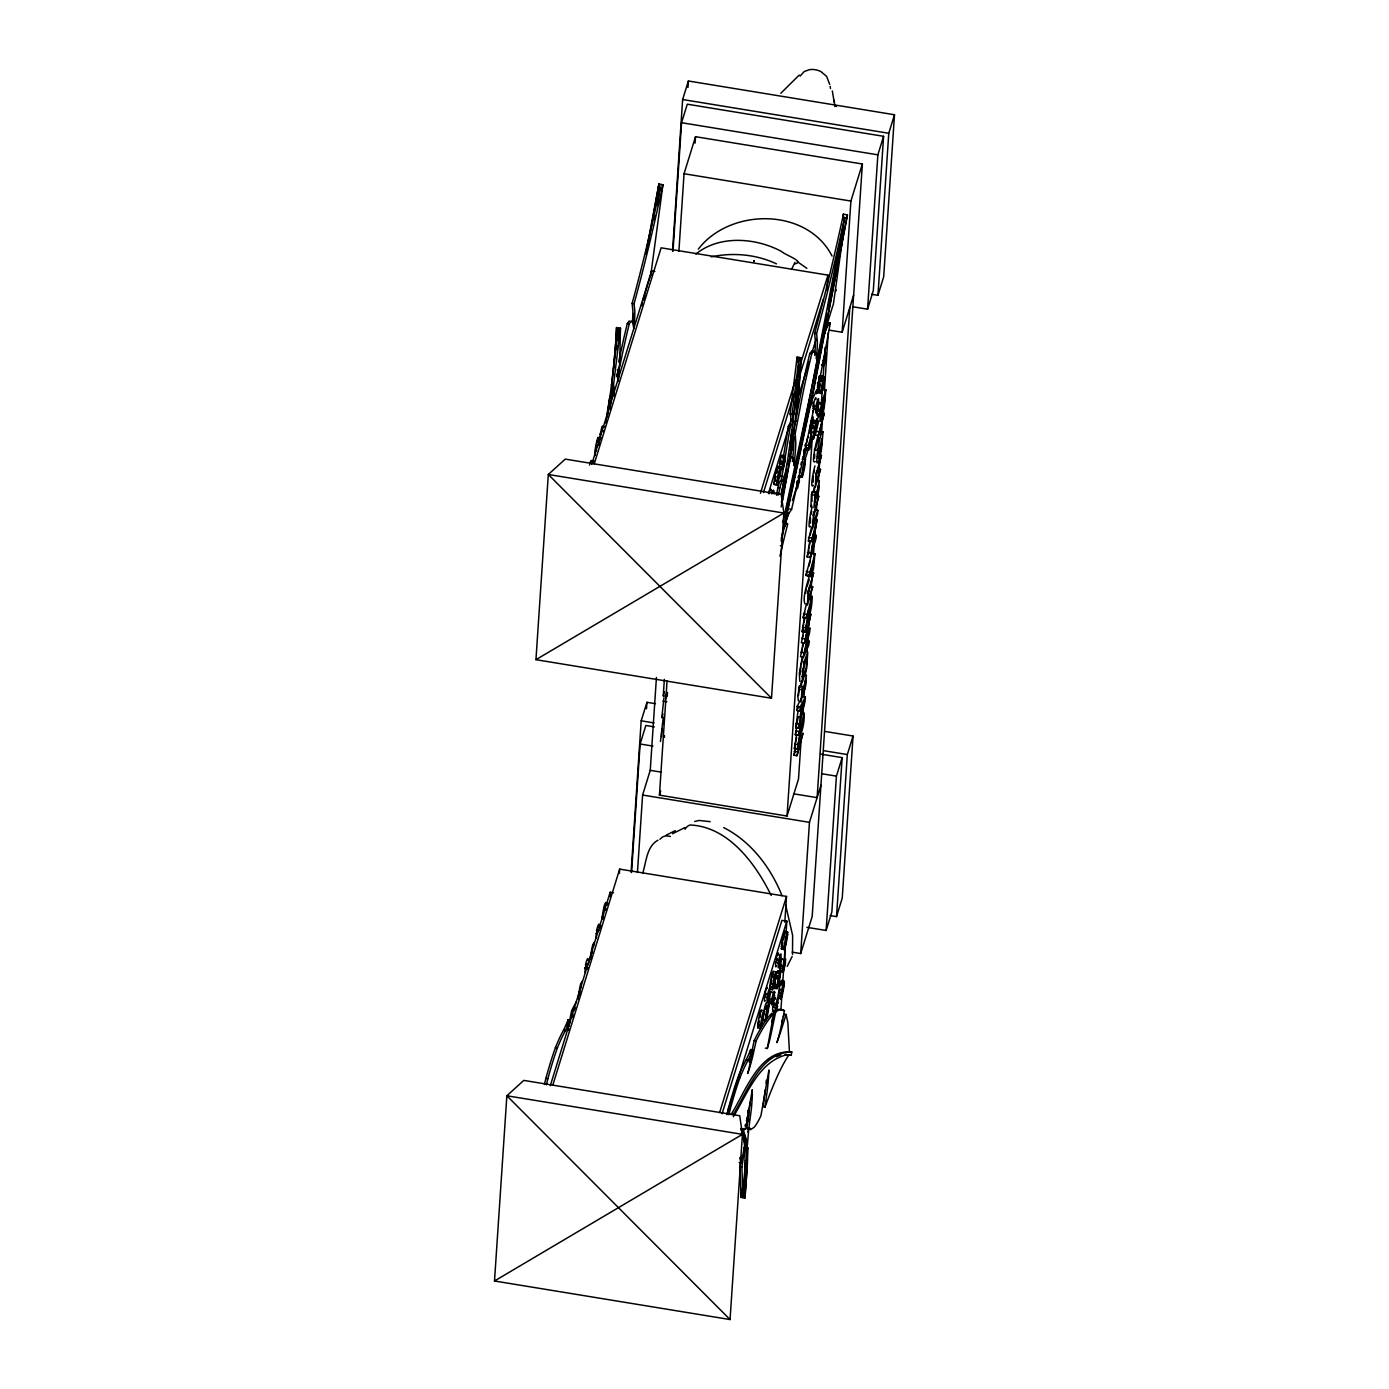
<?xml version="1.0" encoding="UTF-8"?>
<svg xmlns="http://www.w3.org/2000/svg" width="1389" height="1389" viewBox="0 0 1389 1389"><rect width="100%" height="100%" fill="white"/><g stroke="black" fill="none" stroke-linecap="round" stroke-linejoin="round"><path stroke-width="1.5" d="M767.492 988.412L767.301 987.423A9.758 1.076 -80.8 0 0 766.884 987.614L766.711 987.944A13.63 1.511 -80.8 0 0 764.974 993.552L765.217 994.993L766.051 993.222M767.561 994.628L767.787 996.035L768.638 994.264A13.161 1.458 -80.8 0 1 769.871 993.222L769.871 988.464A9.758 1.076 -80.8 0 0 769.471 988.655L769.298 988.985A13.63 1.511 -80.8 0 0 767.561 994.593L764.974 993.586M775.67 999.09L775.461 997.545A9.758 1.076 -80.8 0 0 775.045 997.736L774.871 998.049A13.63 1.511 -80.8 0 0 773.135 1003.674L773.378 1005.115L774.211 1003.344A13.161 1.458 -80.8 0 1 774.368 1002.962M780.41 954.625A13.63 1.511 -80.8 0 0 778.691 960.181L778.934 961.639L779.767 959.851A13.161 1.458 -80.8 0 1 781 958.809L781.017 954.052A9.758 1.076 -80.8 0 0 780.601 954.243L780.427 954.573M789.421 1051.56L787.841 1022.408L786.018 1014.474L784.056 1014.161A237.241 27.381 -80.7 0 1 783.274 1016.8L780.132 1031.02A53.928 6.216 -80.7 0 1 776.902 1042.618A237.241 27.381 -80.7 0 0 786.018 1014.474M792.494 954.503L792.65 935.491L785.653 905.072M740.806 1128.476L742.802 1129.101C751.727 1150.509 745.511 1175.459 744.973 1198.013L741.049 1197.37L739.92 1166.725L740.788 1161.221M778.17 495.144L777.927 492.956A9.758 1.163 -80.6 0 0 777.302 493.512L777.093 493.963A13.63 1.615 -80.6 0 0 776.642 495.213M799.196 373.884L799.283 367.894M598.329 438.42L600.968 438.021M799.179 476.479L801.818 476.74L802.634 469.169A9.758 1.111 -81 0 1 803.259 465.905L803.467 464.916A13.63 1.545 -81 0 1 805.238 458.978L802.599 458.769A13.63 1.545 -81 0 0 802.2 459.69M812.235 426.301A13.63 1.545 -81 0 1 814.006 420.311L816.628 420.641L814.978 429.392A13.161 1.493 -81 0 0 813.225 438.351L810.586 438.091L811.402 430.503A9.758 1.111 -81 0 1 812.027 427.256L812.235 426.267M813.225 438.351L814.041 430.764A9.758 1.111 -81 0 1 814.649 427.517L814.874 426.527A13.63 1.545 -81 0 1 816.628 420.572M811.888 432.135L810.829 438.559L813.468 438.82A13.63 1.545 -81 0 0 815.221 432.899L815.447 431.944A9.758 1.111 -81 0 0 816.055 428.68C818.052 425.485 815.899 416.891 814.128 423.124M777.319 468.597C780.653 462.884 780.392 472.729 778.587 475.871A13.161 1.545 -80.4 0 0 776.729 484.813L774.003 484.205L774.888 476.635A9.758 1.146 -80.4 0 1 775.531 473.371L775.757 472.399A13.63 1.597 -80.4 0 1 777.597 466.461M776.729 484.813L777.597 477.243A9.758 1.146 -80.4 0 1 778.257 473.996L778.482 473.007M778.639 955.233L778.43 953.01A9.758 1.076 -80.8 0 0 778.014 953.201L777.84 953.531M748.723 1129.344L747.126 1148.095A12.727 1.476 -80.7 0 1 746.64 1149.918M745.181 1162.801L743.809 1188.932M599.284 927.262L599.076 924.275A9.758 1.181 -80.7 0 0 598.624 924.449L598.433 924.779A13.63 1.632 -80.7 0 0 596.61 930.387L596.888 931.828L597.791 930.057A13.161 1.58 -80.7 0 1 597.947 929.692M798.484 695.576L799.474 686.027L802.529 686.531L801.766 697.174L806.419 675.176L805.064 689.083L805.481 686.01A13.386 1.545 -80.7 0 0 805.828 681.357L805.637 679.95L800.915 702.07L802.529 686.531M799.89 674.724L800.88 666.355M798.814 383.815L798.224 394.059A20.123 2.327 -80.7 0 0 797.981 394.806M763.221 1015.029L763.776 1011.696A9.758 1.111 -80.9 0 1 764.419 1008.588L764.644 1007.685A13.63 1.545 -80.9 0 1 766.329 1002.702L768.968 1002.945L767.249 1011.314A13.161 1.493 -80.9 0 0 765.408 1019.821L762.769 1019.613L762.96 1017.095M765.408 1019.804L766.415 1011.886A9.758 1.111 -80.9 0 1 767.058 1008.779L767.284 1007.876A13.63 1.545 -80.9 0 1 768.985 1002.893M776.138 975.651L775.913 976.554A9.758 1.111 -80.9 0 0 775.27 979.662L774.263 987.596L776.902 987.787L777.909 979.853A9.758 1.111 -80.9 0 1 778.569 976.745L778.778 975.842M775.427 982.7L774.437 988.412L777.093 988.603A13.63 1.545 -80.9 0 0 778.778 983.638L779.003 982.77A9.758 1.111 -80.9 0 0 779.646 979.662L780.653 971.744L777.996 971.553L777.892 973.133M814.649 454.064L814.614 458.11M819.736 414.495L820.222 421.527L823.052 413.332A11.251 1.302 -80.7 0 0 824.493 405.38L825.847 389.736L822.809 389.233L820.812 393.452A13.161 1.476 -80.8 0 0 822.687 386.055L824.458 379.423A13.63 1.528 -80.8 0 1 822.844 388.555L822.635 389.58A9.758 1.094 -80.8 0 1 821.975 392.097L821.559 393.243M820.5 412.394C820.239 426.215 825.847 398.313 824.788 396.125L821.871 405.571M616.074 338.412L616.542 327.544L620.466 328.186L619.633 364.821A20.123 2.327 -80.7 0 0 617.237 374.301L616.803 376.558L617.046 375.568A12.727 1.476 -80.7 0 1 618.4 371.176L619.199 370.394L618.279 381.298M664.411 737.333L664.498 735.58M789.664 447.414L795.914 398.053A140.966 16.269 -80.7 0 0 799.057 357.424L792.095 414.217L792.668 416.995A26.096 3.021 -80.7 0 1 792.477 425.069L790.515 424.756A26.096 3.021 -80.7 0 0 790.706 416.683L790.133 413.905L797.095 357.095L801.019 357.737L801.071 359.039L797.981 398.817M777.805 468.406L777.857 466.982A13.161 1.545 -80.4 0 1 777.562 468.735M494.501 1280.988L506.863 1095.765L523.809 1080.399L739.729 1115.749L742.421 1134.344L730.058 1319.55L494.501 1280.988L742.421 1134.344L506.863 1095.765L730.058 1319.55M535.946 659.688L548.308 474.482L565.254 459.117L781.174 494.467L783.865 513.045L771.503 698.25L535.946 659.688L783.865 513.045L548.308 474.482L771.503 698.25M609.875 896.547L610.17 892.224L613.434 892.762M651.319 275.265L651.615 270.942L654.879 271.48M619.39 873.421L619.668 869.115L786.521 896.426L784.802 922.244M631.11 872.066L641.197 720.822L646.944 702.296L655.434 703.685M672.554 250.784L682.641 99.522L688.388 80.996L894.499 114.749L883.682 276.81L877.952 295.336L871.58 294.277M631.544 872.622L640.121 744L645.85 725.475L654.393 726.881M672.988 251.322L681.565 122.701L687.295 104.192L883.595 136.313L873.299 290.666L867.569 309.191L852.638 306.743M646.51 708.772L646.944 702.296M687.954 87.49L688.388 80.996M637.447 872.448L642.603 795.029L650.243 770.339L656.441 677.485M678.891 251.166L684.048 173.729L695.524 136.695L862.378 164.006L812.183 916.497L800.706 953.531L792.147 952.142M695.09 143.136L695.524 136.695M663.942 697.816L661.789 717.87L663.022 713.911M667.484 692.382L667.206 696.497L663.265 695.854L664.359 679.36M665.609 698.459L665.887 694.361M801.245 738.028L798.501 779.003L787.042 816.038L659.445 795.15L667.067 680.888M787.042 816.038L812.2 438.733M796.956 755.755L802.929 733.427L796.956 755.755L793.918 755.251L795.446 747.247M796.817 726.812L795.289 734.694L798.328 735.198L804.283 712.991C804.491 730.944 799.196 733.757 797.408 749.175L794.369 748.671L796.435 735.614M802.304 696.497L805.36 696.983L805.064 701.289L798.797 728.235L795.758 727.732L797.981 711.376M798.797 728.235L801.262 708.251L799.96 710.942L796.904 710.439L797.182 706.272L801.453 698.129M803.172 642.742L800.498 656.632L803.537 657.136L808.815 645.034L809.075 641.093L806.037 640.589M803.762 630.068L801.418 642.76L804.474 643.263L808.693 633.367L802.547 659.497M806.505 603.729L803.102 617.758L806.141 618.261L812.079 596.055C812.305 614.007 807.009 616.82 805.203 632.221L802.165 631.735L804.231 618.661M805.915 575.463L811.871 553.256L814.909 553.76L813.572 568.361L811.159 576.886A9.601 1.111 -80.7 0 1 810.725 575.411L811.02 569.282L808.954 575.966L805.915 575.463L807.46 570.462M813.086 534.869L816.142 535.355L815.881 539.036L810.186 557.44L807.148 556.937L809.891 540.512M811.61 527.212L808.207 541.12L811.245 541.623L815.777 526.9L810.186 557.44M823.035 431.892C819.163 430.833 812.773 481.445 820.239 455.505A11.251 1.302 -80.7 0 0 821.68 447.553L823.035 431.892L819.996 431.389C818.694 430.364 809.787 466.617 815.308 461.53M818.711 420.954L815.274 435.104L818.329 435.608L824.285 413.28L818.329 435.608M808.641 549.35L809.058 547.301M826.976 290.197L827.966 275.126L661.112 247.815L594.232 463.891M797.408 749.175L800.654 727.732L798.328 735.198M799.96 710.942L800.238 706.775L805.36 696.983M804.474 643.263L810.881 614.025L805.585 638.02L809.961 627.932L809.7 631.873L804.665 651.788L809.075 641.093M805.203 632.221L808.45 610.795L806.141 618.261M808.954 575.966L814.909 553.76M811.245 541.623L817.183 519.538L814.145 519.035M780.931 1009.751L782.076 992.458M782.667 983.811L783.674 968.689M784.108 962.212L785.254 944.919M786.122 931.95L786.834 921.15L781.938 920.351L722.054 1113.787M821.368 403.574L822.514 386.298M822.948 379.805L824.111 362.529M824.684 353.882L825.118 347.406M819.77 434.722L819.996 431.389M802.825 714.328L803.259 707.852M803.971 697.07L804.544 688.44M805.412 675.505L805.689 671.2M806.992 651.788L807.287 647.482M807.703 641.024L808.138 634.547M808.572 628.071L808.867 623.765M809.145 619.459L809.718 610.83M810.447 600.048L811.02 591.419M811.298 587.113L812.027 576.331M813.468 554.767L814.319 541.832M814.614 537.526L815.326 526.744M816.489 509.503L816.923 503.026M817.34 496.567L817.774 490.091M818.347 481.462L819.649 462.068M820.222 453.439L820.656 446.98M821.663 431.875L822.375 421.11M822.948 412.481L823.538 403.852M824.389 390.917L828.278 332.7M812.704 586.835L807.408 605.118L808.276 591.731L813.641 572.685L808.763 592.495L808.224 600.291L812.704 586.835L809.665 586.332L807.426 593.537M817.183 519.538L811.68 549.853L816.142 535.355M814.77 509.815L817.808 510.301L817.548 514.121L812.513 528.601L813.381 515.197L818.746 496.168L815.708 495.665M818.746 496.168L813.867 515.979L813.329 523.775L817.808 510.301M820.534 469.326L815.239 487.626L816.124 474.222L821.489 455.175L816.593 475.003L816.055 482.799L820.534 469.326L817.496 468.84M800.706 953.531L809.457 822.34L820.934 785.306M829.32 330.148L842.151 332.249L850.901 201.058L862.378 164.006M849.808 307.542L817.114 797.651L793.57 793.796M806.922 927.331L826.125 930.474L836.421 776.138L842.151 757.613L820.812 754.123M867.569 309.191L877.865 154.839L883.595 136.313M842.151 757.613L831.855 911.965L826.125 930.474M830.136 915.577L836.508 916.618L847.325 754.557L853.054 736.031L825.431 731.517M877.952 295.336L888.769 133.275L894.499 114.749M853.054 736.031L842.238 898.093L836.508 916.618M745.962 1147.574L747.924 1147.904L746.796 1162.749M587.616 969.227L587.773 967.473L585.012 967.647L585.064 972.387A9.758 1.181 -80.7 0 0 585.516 972.213M615.969 340.322L613.504 368.623M797.737 379.909L794.23 414.13M798.05 376.037L798.484 370.203M797.026 398.278A20.123 2.327 -80.7 0 0 795.828 403.522L795.602 404.668A12.727 1.476 -80.7 0 1 796.991 400.414L797.79 399.633L796.227 416.891M816.402 411.804A13.63 1.528 -80.8 0 0 818.208 405.345L817.947 404.39L816.923 406.838A13.161 1.476 -80.8 0 1 815.517 409.078L815.725 412.932A9.758 1.094 -80.8 0 0 816.211 412.325L816.402 411.856M661.806 728.895L661.546 736.656M816.454 389.84L816.246 393.087A13.161 1.493 -81 0 1 816.836 389.58M766.034 994.507L765.738 995.34A13.161 1.458 -80.8 0 1 764.506 996.399L764.488 1001.156A9.758 1.076 -80.8 0 0 764.905 1000.965L765.079 1000.636M767.075 997.458L767.075 1002.198A9.758 1.076 -80.8 0 0 767.492 1002.007L767.666 1001.677A13.63 1.511 -80.8 0 0 769.402 996.052L769.159 994.611L768.325 996.382A13.161 1.458 -80.8 0 1 767.093 997.441L764.506 996.417M774.315 1004.299L773.899 1005.462A13.161 1.458 -80.8 0 1 772.666 1006.504L772.666 1011.261A9.758 1.076 -80.8 0 0 773.083 1011.07L773.256 1010.758A13.63 1.511 -80.8 0 0 773.378 1010.428M778.222 963.046L778.222 967.786A9.758 1.076 -80.8 0 0 778.621 967.595L778.812 967.265A13.63 1.511 -80.8 0 0 780.549 961.657L780.305 960.198L779.455 961.987A13.161 1.458 -80.8 0 1 778.222 963.028L775.635 962.004L775.635 966.744A9.758 1.076 -80.8 0 0 776.052 966.553L776.225 966.223A13.63 1.511 -80.8 0 0 776.364 965.911M620.466 328.186L613.504 384.979L614.094 387.757A26.096 3.021 -80.7 0 1 613.886 395.83M745.58 1175.337L744.122 1188.533M594.996 454.828L594.926 455.488A13.63 1.545 -81 0 0 595.187 454.932L595.187 453.404M598.017 437.952L600.656 438.212M802.061 477.208L803.71 468.458A13.161 1.493 -81 0 0 805.481 459.499L804.665 467.069A9.758 1.111 -81 0 1 804.04 470.333L803.814 471.322A13.63 1.545 -81 0 1 802.061 477.26L799.439 476.948L799.595 475.594M805.221 459.03L803.589 467.78A13.161 1.493 -81 0 0 801.818 476.74M816.489 393.556L816.975 389.979M813.989 420.381L813.624 423.211M813.468 438.82L815.117 430.069A13.161 1.493 -81 0 0 816.871 421.11M811.888 495.543L812.009 501.394M792.372 461.547L792.772 457.919A47.417 5.469 -80.7 0 0 793.813 442.553L793.223 433.299L801.193 391.767A195.345 22.554 -80.7 0 1 809.804 353.448L812.166 350.618L813.746 352.302M810.395 518.149L810.482 523.097M611.716 384.249L613.4 368.189A140.966 16.269 -80.7 0 0 616.542 327.544M796.192 414.443L797.894 398.383A140.966 16.269 -80.7 0 0 801.019 357.737M804.04 661.407L803.606 664.862M774.333 484.014L776.972 485.282A13.63 1.597 -80.4 0 0 778.812 479.379L779.038 478.424A9.758 1.146 -80.4 0 0 779.698 475.177L780.566 467.607A13.161 1.545 -80.4 0 1 778.708 476.549L776.972 485.282M799.387 473.25L799.995 468.909M765.391 1089.532L763.03 1106.773L764.992 1107.102L767.353 1089.844A52.365 6.042 -80.7 0 0 768.95 1069.999L760.946 1115.645A195.345 22.554 -80.7 0 1 754.105 1127.295L750.859 1129.5L746.848 1128.267L749.348 1109.047A47.417 5.469 -80.7 0 0 749.938 1102.345M843.088 235.262L833.417 304.017A237.241 27.381 -80.7 0 0 824.858 332.666M819.579 376.02L818.746 381.124M741.049 1197.37L742.16 1188.22M765.599 1020.637L767.318 1012.268A13.161 1.493 -80.9 0 0 769.159 1003.761L768.152 1011.696A9.758 1.111 -80.9 0 1 767.509 1014.803L767.284 1015.706A13.63 1.545 -80.9 0 1 765.599 1020.689L762.943 1020.446L763.134 1019.04M777.093 988.603L778.812 980.235A13.161 1.493 -80.9 0 0 780.653 971.744L780.479 971.918A13.63 1.545 -80.9 0 1 779.958 972.352M794.004 436.823L792.251 450.244L790.289 449.932M611.629 383.798L607.149 417.533M612.254 394.354L613.313 386.177M796.105 414.009L788.917 465.002M815.499 492.019L813.885 507.558L818.607 485.438L818.798 486.862A13.386 1.545 -80.7 0 1 818.451 491.498L818.034 494.588L819.388 480.681L814.735 502.662L815.499 492.019L812.461 491.515L811.489 494.658L810.846 507.054L811.749 505.353M799.474 686.027L797.79 696.288L798.38 700.976M747.907 1112.572L748.254 1109.933L748.671 1116.357M741.049 1159.433L741.275 1157.679A26.096 3.021 -80.7 0 0 741.5 1155.961M771.381 1016.262L771.78 1013.397L773.742 1013.71L767.284 1048.469L765.322 1048.157M597.93 438.664L597.322 442.344M607.062 417.082L609.493 400.171M792.008 430.052L786.955 464.673M793.97 430.364L785.931 482.417M813.45 492.644L814.371 486.567M800.481 687.156L801.401 681.061M611.924 395.518A26.096 3.021 -80.7 0 0 612.115 387.444L611.542 384.666L618.504 327.856A140.966 16.269 -80.7 0 1 617.845 340.201M813.329 475.837L813.207 482.122M814.249 491.029L814.579 488.789M801.279 685.524L801.922 681.53M774.732 992.614L773.1 997.18A13.161 1.493 -80.9 0 0 771.451 1001.382L768.725 1001.469L770.287 993.864A9.758 1.111 -80.9 0 1 770.895 992.197L771.069 991.885M771.451 1001.365L773.013 993.76A9.758 1.111 -80.9 0 1 773.621 992.093L773.795 991.798A13.63 1.545 -80.9 0 1 774.749 992.562M784.785 959.174A13.63 1.545 -80.9 0 1 785.74 959.886L784.091 964.504A13.161 1.493 -80.9 0 0 782.441 968.706L779.715 968.793L781.278 961.188A9.758 1.111 -80.9 0 1 781.885 959.521L782.059 959.226A13.63 1.545 -80.9 0 1 782.823 959.052M782.441 968.689L784.004 961.084A9.758 1.111 -80.9 0 1 784.611 959.417L784.785 959.122M765.877 1009.282L766.051 1008.188M750.129 1129.535L748.81 1128.597L751.31 1109.377A47.417 5.469 -80.7 0 0 752.317 1094.133L752.248 1089.671L745.806 1128.771A241.842 27.919 -80.7 0 0 741.413 1132.868M611.802 395.223L611.212 394.858A26.009 3.004 -80.7 0 0 609.684 397.323L606.594 417.03M613.348 395.153L613.174 395.188A26.009 3.004 -80.7 0 0 611.646 397.636L609.806 409.495M790.272 424.253L789.803 424.096A26.009 3.004 -80.7 0 0 788.275 426.545L783.535 456.13M792.477 425.086L791.765 424.426A26.009 3.004 -80.7 0 0 790.237 426.874L782.024 476.184L780.062 475.871L781.139 469.951M812.166 493.477L812.461 491.515M777.51 972.873L777.823 970.72L780.462 970.911L778.743 979.297A13.161 1.493 -80.9 0 0 776.92 987.787M745.58 1124.239L745.268 1126.184L745.58 1124.986M808.676 445.14L810.273 438.056A9.758 1.111 -81 0 1 810.829 436.841L810.985 436.684A13.63 1.545 -81 0 1 811.714 438.785L810.273 442.31A13.161 1.493 -81 0 0 808.676 445.14L805.95 445.279M822.253 402.532A13.63 1.545 -81 0 1 822.983 404.564L821.455 408.001A13.161 1.493 -81 0 0 819.944 410.918L817.218 411.057L818.798 403.973A9.758 1.111 -81 0 1 819.371 402.758L819.51 402.602A13.63 1.545 -81 0 1 820.204 403.956M819.944 410.918L821.541 403.834A9.758 1.111 -81 0 1 822.097 402.619L822.253 402.463M732.975 1114.829C747.525 1092.24 759.905 1052.22 791.799 1051.942L791.244 1055.31L785.115 1054.373M567.823 1021.8L568.17 1019.682L570.132 1020.012L569.039 1026.332M773.742 1013.71A584.908 67.505 -80.7 0 0 765.339 1024.474L763.863 1026.801A600.951 69.363 -80.7 0 0 756.154 1040.812L752.63 1056.786A57.574 6.65 -80.7 0 1 747.681 1073.489A37.329 4.306 -80.7 0 0 749.452 1066.353L752.647 1049.893L750.685 1049.563L749.973 1053.782M605.604 422.951L606.264 419.009M766.016 1004.907L765.183 1009.074M745.06 1160.579A140.966 16.269 -80.7 0 1 743.011 1197.7L741.882 1167.055L743.237 1157.992A26.096 3.021 -80.7 0 0 744.313 1147.123L743.098 1153.964A26.009 3.004 -80.7 0 1 741.136 1162.801L739.174 1162.471M783.344 939.815L784.021 936.29M786.851 464.239L783.257 485.959M777.198 469.343L776.486 472.92M785.306 458.301L783.726 461.686A13.161 1.545 -80.4 0 0 782.163 464.586L779.559 463.561L781.226 456.495A9.758 1.146 -80.4 0 1 781.816 455.279L781.972 455.141A13.63 1.597 -80.4 0 1 782.702 457.241L782.545 457.901M782.163 464.568L783.83 457.502A9.758 1.146 -80.4 0 1 784.42 456.304L784.577 456.148A13.63 1.597 -80.4 0 1 785.306 458.248M805.481 593.329L806.297 589.318M805.012 617.272L804.04 622.463M779.889 988.69L778.899 993.708M592.426 950.788L592.27 951.639A13.161 1.58 -80.7 0 1 591.94 953.34M782.927 522.42L811.558 388.382L844.772 217.517A451.755 52.14 -80.7 0 1 816.593 333.586L817.322 340.965A52.365 6.042 -80.7 0 1 816.385 358.675C817.27 355.254 814.596 347.042 811.766 353.761A195.345 22.554 -80.7 0 0 803.155 392.08L795.185 433.628L795.775 442.865A47.417 5.469 -80.7 0 1 794.734 458.231L793.883 465.628C793.848 463.666 794.213 454.377 790.549 458.092A241.842 27.919 -80.7 0 1 783.188 493.772A332.162 38.336 -80.7 0 0 781.365 502.228M747.265 1116.808L746.466 1121.045M567.077 1026.02L567.459 1023.901M773.135 1015.081L773.777 1011.626A416.075 48.025 -80.7 0 1 774.732 1010.949M783.274 1016.748L784.438 1010.636A416.075 48.025 -80.7 0 0 775.722 1011.973L770.201 1038.017A61.342 7.084 -80.7 0 1 767.284 1048.469M579.908 991.034L579.022 995.028M781.747 493.234L783.882 481.653M781.851 493.668L782.563 489.813M782.754 499.78L785.844 481.983M643.142 299.937A237.241 27.381 -80.7 0 1 650.903 274.137L662.952 184.737L658.907 183.973L645.711 254.1M652.344 221.389L658.907 183.973M654.323 219.427L655.07 215.417M656.945 205.381L660.296 187.324A451.755 52.14 -80.7 0 1 632.117 303.392L632.828 310.754A52.365 6.042 -80.7 0 1 632.412 322.665M634.078 303.705A451.755 52.14 -80.7 0 0 662.258 187.689L662.952 184.737M774.784 481.098L775.826 476.566M814.701 355.393A52.365 6.042 -80.7 0 0 815.343 340.652L814.631 333.343A451.755 52.14 -80.7 0 0 842.81 217.24L843.383 214.166L847.429 214.93L813.503 390.986L781.208 541.259M843.036 218.229L843.383 214.166M843.436 226.893L827.757 309.434M777.909 487.539L776.781 493.546L778.743 493.876L779.871 487.869A19.342 2.24 -80.7 0 1 781.712 481.948C784.889 480.056 780.722 479.379 779.75 481.618A19.342 2.24 -80.7 0 0 777.909 487.539L779.871 487.869M817.461 450.678L817.808 448.855M647.257 248.145L651.962 223.455M820.048 383.868L819.18 388.052M820.187 384.388L820.014 385.222A13.161 1.476 -80.8 0 1 819.336 388.382M759.071 1020.776C755.668 1028.832 763.203 1026.419 762.144 1019.248A13.161 1.458 -80.8 0 1 764.002 1011.088L762.717 1013.588A9.758 1.076 -80.8 0 0 762.04 1016.401L761.832 1017.46A13.63 1.511 -80.8 0 0 760.356 1026.714M759.905 1017.252L760.478 1014.56M782.754 941.898C779.351 949.937 786.903 947.541 785.844 940.353A13.161 1.458 -80.8 0 1 787.702 932.193L786.417 934.693A9.758 1.076 -80.8 0 0 785.74 937.506L785.532 938.565A13.63 1.511 -80.8 0 0 784.056 947.819M826.959 313.532L799.595 447.848M781.156 506.933L782.649 499.346M797.182 481.011L796.644 484.032A13.161 1.493 -81 0 1 797.824 481.236M806.28 443.247L807.53 438.195A9.758 1.111 -81 0 1 808.103 436.979L808.242 436.823A13.63 1.545 -81 0 1 808.624 436.858M617.515 377.669L618.279 373.763M632.117 303.462L634.078 303.792L634.808 311.084A52.365 6.042 -80.7 0 1 633.87 328.794L632.499 321.345L634.096 313.341M633.28 319.696L634.078 315.633M568.223 1030.499L568.639 1028.433M580.637 988.239L581.227 985.548M591.679 953.566L592.218 950.545A13.161 1.58 -80.7 0 1 592.391 949.694M603.521 912.886L602.079 918.007A13.63 1.632 -80.7 0 1 603.573 908.805L603.781 907.729A9.758 1.181 -80.7 0 1 604.475 904.916L605.847 902.416A13.161 1.58 -80.7 0 0 605.482 903.597M604.371 909.361L604.979 906.67M796.626 737.437L794.369 748.671M771.798 1021.887L772.475 1018.502M595.69 450.435L596.576 446.737M618.661 371.835L620.64 362.199A195.345 22.554 -80.7 0 1 629.252 323.897L631.092 321.345L632.499 321.345M576.366 1001.747A600.951 69.363 -80.7 0 0 571.66 1010.619L569.594 1020.464M813.225 425.433L812.513 428.489M809.457 545.304L810.256 541.345M802.165 631.735L803.658 624.321M771.78 1013.38A584.908 67.505 -80.7 0 0 763.377 1024.144L761.901 1026.488A600.951 69.363 -80.7 0 0 754.175 1040.5L752.109 1050.344M762.492 1022.113L762.283 1023.172A9.758 1.076 -80.8 0 1 761.606 1025.985L760.321 1028.502A13.161 1.458 -80.8 0 0 762.179 1020.342L763.95 1012.894A13.63 1.511 -80.8 0 1 762.492 1022.096M783.222 971.762A13.63 1.545 -80.9 0 1 782.267 971.05L783.9 966.431A13.161 1.493 -80.9 0 0 785.549 962.23L783.986 969.852A9.758 1.111 -80.9 0 1 783.379 971.519L783.205 971.814M591.87 948.756L592.079 947.697A9.758 1.181 -80.7 0 1 592.773 944.885L594.145 942.384M572.268 1017.581L572.962 1014.283M799.161 449.967L790.167 491.775M603.382 431.614L603.59 430.659M817.392 387.791L818.138 384.805A13.161 1.493 -81 0 0 818.642 382.635M784.716 516.465L789.716 493.824M770.669 983.95L771.503 979.558A13.161 1.458 -80.8 0 1 771.659 978.707M772.232 976.936L772.961 974.106M776.972 975.773L776.26 978.551M544.436 1084.496L545.894 1078.385A181.56 20.957 -80.7 0 1 555.444 1047.549A289.919 33.458 -80.7 0 1 563.517 1030.239A273.407 31.548 -80.7 0 0 568.17 1019.682M546.398 1084.826L547.856 1078.715A181.56 20.957 -80.7 0 1 557.406 1047.879A289.919 33.458 -80.7 0 1 565.479 1030.551A273.407 31.548 -80.7 0 0 570.132 1020.012M781.226 538.984L813.52 388.712L847.429 214.93M826.299 354.768L824.788 358.154A13.161 1.493 -81 0 0 823.278 361.071L824.875 353.969A9.758 1.111 -81 0 1 825.431 352.754L825.587 352.615A13.63 1.545 -81 0 1 826.299 354.716M806.731 449.498A9.758 1.111 -81 0 1 806.558 449.793L806.401 449.932A13.63 1.545 -81 0 1 805.689 447.831L805.846 447.171M808.433 447.64L809.943 444.254A13.161 1.493 -81 0 0 811.454 441.337L809.856 448.421A9.758 1.111 -81 0 1 809.301 449.637L809.145 449.793A13.63 1.545 -81 0 1 808.433 447.692L805.707 447.779M818.19 414.877A9.758 1.111 -81 0 1 817.826 415.571L817.67 415.71A13.63 1.545 -81 0 1 816.958 413.609L817.531 411.352M819.701 413.418L821.212 410.033A13.161 1.493 -81 0 0 822.722 407.116L821.125 414.2A9.758 1.111 -81 0 1 820.569 415.415L820.413 415.571A13.63 1.545 -81 0 1 819.701 413.471L816.975 413.557M801.245 664.498L802.078 661.077M726.951 1114.377L728.409 1108.266A181.56 20.957 -80.7 0 1 737.958 1077.43A289.919 33.458 -80.7 0 1 746.032 1060.12A273.407 31.548 -80.7 0 0 750.685 1049.563M728.912 1114.69L730.371 1108.596A181.56 20.957 -80.7 0 1 739.92 1077.76A289.919 33.458 -80.7 0 1 747.994 1060.432A273.407 31.548 -80.7 0 0 752.647 1049.893M802.929 668.474L802.078 671.946M795.758 727.732L798.171 717.366M813.832 473.163L814.492 470.472M811.089 514.138L811.766 511.465M589.578 465.02L590.429 461.912A9.758 1.111 -81 0 1 590.985 460.697L591.141 460.54A13.63 1.545 -81 0 1 591.818 461.895M781.903 467.086L783.465 463.7A13.161 1.545 -80.4 0 0 785.045 460.801L783.361 467.885A9.758 1.146 -80.4 0 1 782.788 469.083L782.632 469.239A13.63 1.597 -80.4 0 1 781.885 467.138L779.298 466.062L780.028 463.44M780.757 985.409L781.33 983.238M750.668 1056.456L751.397 1053.47M796.539 485.942L797.911 483.164A13.161 1.493 -81 0 0 799.422 480.247L797.824 487.331A9.758 1.111 -81 0 1 797.269 488.546L797.112 488.702M769.037 493.807L769.923 490.699A9.758 1.146 -80.4 0 1 770.496 489.501L770.652 489.345A13.63 1.597 -80.4 0 1 771.381 491.064M802.668 647.309L803.658 643.333M802.13 657.83L799.352 673.387L799.769 681.304M642.725 873.16C646.267 862.326 646.545 846.318 657.987 840.206M818.451 382.409L817.999 384.111A13.161 1.493 -81 0 0 817.496 386.281M662.518 724.19L663.213 721.759M773.69 493.703L773.986 492.522A13.63 1.597 -80.4 0 0 773.256 490.421M596.61 445.418L596.437 446.043A13.161 1.493 -81 0 0 595.43 450.644M820.882 381.037L821.576 378.902M593.277 946.638L593.867 944.728M802.165 649.305L801.627 651.285L802.13 650.035M771.85 493.928L772.527 491.723A9.758 1.146 -80.4 0 1 773.1 490.508L773.256 490.369M802.547 637.447L803.12 635.346M663.334 717.175L660.452 741.466M782.632 946.326L781.33 948.843A13.161 1.458 -80.8 0 0 782.719 943.2M592.738 463.145L593.172 461.773A9.758 1.111 -81 0 1 593.728 460.558M814.961 465.94C813.919 468.631 809.509 490.178 813.294 485.282M812.218 506.916C811.193 509.607 806.783 531.171 810.568 526.257M591.072 956.118L590.377 957.976A13.63 1.632 -80.7 0 1 591.87 948.774M603.416 917.33L602.982 918.737M607.132 905.02L607.792 903.076M591.731 464.377L651.615 270.942M663.265 695.854L664.498 691.896M550.287 1085.677L610.17 892.224M552.787 1085.191L619.668 869.115M659.445 795.15L660.713 791.036M760.443 493.269L795.48 380.082M799.3 367.738L827.966 275.126M763.499 492.505L794.074 393.729M799.179 377.252L823.382 299.052M768.412 493.303L791.331 419.218M796.435 402.758L809.179 361.591M812.357 351.313L816.176 338.968M842.151 332.249L853.627 295.197M821.42 404.043L825.847 389.736M785.41 523.149L788.587 512.854M792.407 500.509L796.227 488.164M798.154 481.983L800.064 475.819A13.63 1.545 -81 0 1 799.422 477M805.151 459.342L811.523 438.768M815.985 424.374L819.163 414.078M815.43 449.133L818.937 437.795M815.829 474.239L816.94 470.628M813.086 515.215L814.214 511.621M810.082 535.095L811.94 529.07M807.148 556.937L809.058 550.808M808.745 566.295L810.308 561.26M809.44 575.931C807.096 583.345 802.252 598.798 804.995 603.92M807.061 586.627L809.249 579.543M803.102 617.758L804.821 612.15M795.289 734.694L796.453 730.961M793.918 755.251L795.185 751.171M719.641 1112.502L786.521 896.426M726.968 1114.603L786.834 921.15M770.235 985.652C771.399 991.295 774.628 983.447 774.194 980.339A13.161 1.458 -80.8 0 1 776.052 972.178L774.749 974.679A9.758 1.076 -80.8 0 0 774.09 977.491L773.881 978.551A13.63 1.511 -80.8 0 0 772.406 987.805M747.786 1132.087L749.053 1127.972M835.918 290.978L836.265 289.919M798.033 477.59L798.241 476.965A9.758 1.111 -81 0 1 798.797 475.733L798.953 475.594M777.163 960.094L776.868 960.945A13.161 1.458 -80.8 0 1 775.635 961.987M784.611 934.12L784.976 933.217A13.63 1.511 -80.8 0 1 784.889 933.929M778.465 995.236C780.826 1000.115 782.458 992.267 782.563 989.472A13.161 1.458 -80.8 0 1 784.42 981.311M777.18 958.809C776.329 962.751 774.888 957.108 778.691 960.216M818.746 389.528C820.204 394.493 823.052 387.566 822.705 384.701A13.161 1.476 -80.8 0 1 824.58 377.339L823.434 378.676A9.758 1.094 -80.8 0 0 822.757 381.194L822.548 382.183A13.63 1.528 -80.8 0 0 820.934 391.351M600.69 434.306L599.857 437.292A13.63 1.545 -81 0 0 599.909 438.403M783.882 964.782L784.889 960.528M597.912 931.012L597.478 932.193A13.161 1.58 -80.7 0 1 596.141 933.217L596.194 937.974A9.758 1.181 -80.7 0 0 596.645 937.801M805.377 444.775L805.568 444.306A9.758 1.094 -80.8 0 1 805.898 443.768M792.129 956.5L787.216 966.362M770.357 988.256L769.68 988.829A13.161 1.458 -80.8 0 0 770.201 986.989M817.808 410.588L818.486 410.172A13.161 1.493 -81 0 0 818.798 410.068M644.583 297.072L645.121 295.909M827.097 326.953L830.309 322.96A416.075 48.025 -80.7 0 1 817.045 392.688L815.083 392.375M818.902 392.41L818.156 392.601A13.161 1.476 -80.8 0 0 818.989 389.805M791.522 269.501L794.925 262.365M586.905 965.164L586.332 966.588A13.161 1.58 -80.7 0 1 585.012 967.629M796.904 710.439L798.224 707.748M730.996 1114.534C745.737 1091.841 758.724 1049.511 791.799 1051.942M733.375 1116.721C747.16 1094.237 758.637 1061.37 787.077 1054.702M787.65 933.998L785.879 941.447A13.161 1.458 -80.8 0 1 784.021 949.607L785.306 947.107A9.758 1.076 -80.8 0 0 785.966 944.294L786.191 943.235A13.63 1.511 -80.8 0 0 787.667 933.981M777.458 999.09L777.632 998.778A9.758 1.076 -80.8 0 1 778.048 998.587L778.048 1003.327A13.161 1.458 -80.8 0 0 776.798 1004.386C775.826 1008.275 775.809 1003.205 773.135 1003.709M578.449 996.677L578.345 996.885A13.63 1.632 -80.7 0 1 579.821 987.683L580.046 986.607A9.758 1.181 -80.7 0 1 580.724 983.794L582.095 981.294A13.161 1.58 -80.7 0 0 581.748 982.474M590.065 959.018L590.256 958.688A9.758 1.181 -80.7 0 1 590.707 958.514L590.881 959.052M618.678 361.869A195.345 22.554 -80.7 0 1 627.29 323.585L629.113 321.033L630.901 321.588M790.914 448.421L791.886 447.762L792.251 450.244M778.552 997.788L778.066 997.962A13.161 1.458 -80.8 0 0 778.743 995.427M685.037 829.25L685.992 827.827A10.661 9.74 60.7 0 1 690.09 824.997C728.478 826.594 755.599 863.75 771.208 895.454M800.133 76.082L804.196 71.534L809.457 69.658A15.175 11.598 17.2 0 1 820.83 71.516L826.629 76.378L829.667 84.295M780.062 475.871L781.087 475.663L781.417 477.99A16.842 1.945 -80.7 0 1 781.347 480.993M782.024 476.184L783.049 475.993L783.379 478.302A16.842 1.945 -80.7 0 1 783.327 481.323M817.617 420.52L816.524 418.679M808.381 576.07L808.103 576.383A9.601 1.111 -80.7 0 1 807.669 574.907M780.826 93.289L799.179 75.075M659.966 839.251L662.119 837.289A10.661 9.74 60.7 0 1 666.911 835.9L670.401 836.456M698.302 249.135C730.18 207.586 807.2 207.395 832.046 256.027M695.872 254.083C719.172 234.88 756.015 237.536 781.833 251.652C784.507 254.708 805.585 261.792 794.89 263.858M602.409 426.319L602.253 426.475A9.758 1.111 -81 0 0 601.697 427.69L600.1 434.774A13.161 1.493 -81 0 1 600.743 432.934M827.167 323.133L830.309 322.96M817.045 392.705L815.239 393.486L812.895 397.914A61.342 7.084 -80.7 0 0 810.169 405.657L812.895 402.098L814.249 406.387A584.908 67.505 -80.7 0 1 803.068 458.856L801.175 467.416A600.951 69.363 -80.7 0 1 791.608 509.259L788.865 513.479A57.574 6.65 -80.7 0 0 784.038 528.393A37.329 4.306 -80.7 0 1 785.584 524.782C786.712 521.778 789.091 525.094 785.584 523.306M750.459 1128.476L748.167 1129.222M666.269 835.119L675.262 830.639M684.899 827.584L672.502 833.713M776.208 1056.716L780.757 1054.963M694.691 821.489L699.066 820.43L710.196 821.68M789.56 456.755L791.053 457.485M770.183 999.195C766.537 1004.525 772.006 1004.247 772.909 999.09A13.161 1.493 -80.9 0 0 774.558 994.906L772.996 1002.528A9.758 1.111 -80.9 0 1 772.388 1004.178L772.215 1004.49A13.63 1.545 -80.9 0 1 771.277 1003.709M711.237 256.878C732.854 252.242 756.397 254.343 776.451 263.858M596.61 930.404L599.388 930.248M588.259 964.661C584.127 963.063 585.759 968.463 586.662 964.47A13.161 1.58 -80.7 0 1 586.818 964.088M782.267 970.98L779.542 971.085L780.983 966.553A13.161 1.493 -80.9 0 0 781.295 966.414M682.641 99.522L888.769 133.275M681.565 122.701L877.865 154.839M684.048 173.729L850.901 201.058M659.202 184.546L663.126 185.188M658.334 186.994L662.258 187.637M842.81 217.205L846.734 217.847M814.631 333.343L816.593 333.673M627.29 323.568L629.252 323.88M809.804 353.448L811.766 353.761M799.109 358.727L801.071 359.039M617.237 370.082L619.199 370.394M795.828 399.303L797.79 399.633M812.287 406.057L814.249 406.387M611.542 384.666L613.504 384.979M790.133 413.905L792.095 414.217M795.411 420.971L797.39 421.301M609.684 397.306L611.646 397.619M788.275 426.545L790.237 426.857M815.534 431.18L818.59 431.666M793.223 433.299L795.185 433.628M814.301 449.793L817.34 450.296M811.489 494.658L814.527 495.161M783.188 493.772L781.226 493.442A241.842 27.919 -80.7 0 0 786.174 469.847M789.647 508.947L791.608 509.259M808.45 537.439L811.489 537.925M780.34 545.686L782.302 546.016A273.407 31.548 -80.7 0 1 787.719 524.018M807.426 552.77L810.464 553.273M806.176 571.66L809.214 572.164M803.346 613.955L806.384 614.459M802.46 627.272L805.498 627.759M801.713 638.35L804.769 638.853M800.793 652.326L803.832 652.813M798.501 689.17L801.557 689.673M797.182 706.272L800.238 706.775M797.633 716.793L800.672 717.297M662.918 701.15L666.842 701.81M796.036 723.547L799.074 724.051M795.55 730.892L798.588 731.395M794.664 744.209L797.703 744.712M641.197 720.822L653.959 722.905M823.955 750.737L847.325 754.557M794.178 751.327L797.234 751.831M640.121 744L652.917 746.101M821.489 773.69L836.421 776.138M650.243 770.339L660.938 772.076M642.603 795.029L809.457 822.34M784.438 1010.636L782.476 1010.324A416.075 48.025 -80.7 0 0 775.687 1010.359M773.777 1011.626L775.739 1011.939M571.66 1010.619L573.64 1010.932A600.951 69.363 -80.7 0 1 575.22 1007.824M754.175 1040.5L756.154 1040.812M788.917 1054.946L790.879 1055.258M563.517 1030.239L565.479 1030.569M746.032 1060.12L747.994 1060.449M555.444 1047.549L557.406 1047.879M737.958 1077.43L739.92 1077.76M545.894 1078.385L547.856 1078.715M728.409 1108.266L730.371 1108.596M746.848 1128.267L748.81 1128.597M743.844 1128.458L745.806 1128.771M739.92 1166.725L741.882 1167.055M741.344 1194.974L745.268 1195.616M578.519 998.917L578.397 998.882A13.161 1.58 -80.7 0 0 578.484 998.135M781.365 947.055A13.63 1.511 -80.8 0 1 782.858 937.818L783.066 936.742A9.758 1.076 -80.8 0 1 783.726 933.929L784.681 931.324L787.702 932.175M781.33 948.843L784.021 949.625M776.052 972.161L773.169 971.189L772.076 973.897A9.758 1.076 -80.8 0 0 771.416 976.727L771.19 977.769A13.63 1.511 -80.8 0 0 769.714 987.023M778.1 996.156A13.63 1.511 -80.8 0 1 779.576 986.937L779.785 985.86A9.758 1.076 -80.8 0 1 780.462 983.03C780.219 978.585 786.539 980.512 783.136 983.811A9.758 1.076 -80.8 0 0 782.476 986.624L782.25 987.683A13.63 1.511 -80.8 0 0 780.774 996.937M769.68 988.829L772.562 989.801L773.656 987.093A9.758 1.076 -80.8 0 0 774.315 984.263L774.541 983.204A13.63 1.511 -80.8 0 0 776.017 973.967L774.229 981.433A13.161 1.458 -80.8 0 1 772.371 989.593M778.066 997.962L780.931 998.934L782.024 996.208A9.758 1.076 -80.8 0 0 782.702 993.395L782.91 992.336A13.63 1.511 -80.8 0 0 784.386 983.082L782.597 990.565A13.161 1.458 -80.8 0 1 780.74 998.708M757.682 1025.933A13.63 1.511 -80.8 0 1 759.158 1016.713L759.366 1015.619A9.758 1.076 -80.8 0 1 760.026 1012.807L761.12 1010.098L764.002 1011.07M759.019 1022.096A13.161 1.458 -80.8 0 1 757.647 1027.721L760.321 1028.502M740.58 1129.917L742.577 1130.542L745.511 1137.383L747.022 1160.891A140.966 16.269 -80.7 0 1 744.973 1198.013M818.277 390.517A13.63 1.528 -80.8 0 1 819.875 381.367L820.1 380.343A9.758 1.094 -80.8 0 1 820.76 377.843L821.646 375.95L824.58 377.322M818.156 392.601L820.812 393.452M816.159 399.199L815.812 397.619A9.758 1.094 -80.8 0 0 815.326 398.244L815.135 398.712A13.63 1.528 -80.8 0 0 813.346 405.223L816.194 407.203L817.201 404.755A13.161 1.476 -80.8 0 1 818.625 402.515L818.52 398.712A9.758 1.094 -80.8 0 0 817.93 399.285L817.739 399.737A13.63 1.528 -80.8 0 0 815.933 406.248M812.912 408.071L815.517 409.095M772.666 1006.521L775.253 1007.563L775.079 1011.782M723.669 827.601C750.928 841.335 770.86 867.656 782.007 895.662M813.138 411.908A9.758 1.094 -80.8 0 0 813.277 411.839L812.791 410.328M834.72 105.251L836.525 106.502M797.373 261.688L806.87 268.355M818.798 408.227L818.711 408.14A13.161 1.493 -81 0 0 817.201 411.057M781.278 460.87L781.122 460.662A13.161 1.545 -80.4 0 0 780.219 461.738M806.158 443.751L806.262 447.518A13.161 1.476 -80.8 0 0 804.839 449.793L803.918 452.189L803.571 451.321A13.63 1.528 -80.8 0 1 804.023 449.324M757.63 1027.738L758.932 1025.221A9.758 1.076 -80.8 0 0 759.158 1024.353M739.695 1157.714L741.136 1162.801M742.907 1132.712L743.757 1135.612M742.264 1132.712L744.435 1143.199L745.06 1160.579M832.324 90.997L834.963 106.571M775.357 493.616L775.045 493.043A9.758 1.163 -80.6 0 0 774.541 493.668M744.07 1137.66L745.164 1149.623M830.171 86.361L830.483 88.531M790.671 450.626L790.862 453.196A23.682 2.726 -80.7 0 1 790.706 458.266M834.199 100.286L834.459 102.387M588.189 960.233L587.929 958.67A9.758 1.181 -80.7 0 0 587.478 958.861L587.304 959.191A13.63 1.632 -80.7 0 0 585.481 964.782M797.095 357.095L797.269 362.078M803.033 456.408L803.363 457.971A9.758 1.094 -80.8 0 0 803.849 457.346L804.04 456.894A13.63 1.528 -80.8 0 0 805.846 450.366L805.481 449.48L804.578 451.876A13.161 1.476 -80.8 0 1 803.554 454.116M748.706 1118.093L748.793 1121.565M784.611 944.694L784.854 958.757M604.25 908.875A13.161 1.58 -80.7 0 1 604.944 905.68M605.917 910.455A13.63 1.632 -80.7 0 1 606.229 908.91M603.468 914.188A13.161 1.58 -80.7 0 1 602.409 918.65M598.086 437.24A13.63 1.545 -81 0 0 596.332 443.23L596.107 444.167A9.758 1.111 -81 0 0 595.499 447.432L594.683 455.019A13.161 1.493 -81 0 1 595.117 452.38M598.537 445.487A9.758 1.111 -81 0 1 598.746 444.428L598.972 443.456A13.63 1.545 -81 0 1 599.284 442.136M599.597 440.903A13.63 1.545 -81 0 1 600.725 437.5M596.523 450.244A13.63 1.545 -81 0 1 596.367 450.904M598.329 437.761A13.161 1.493 -81 0 1 598.19 438.646M597.895 440.4A13.161 1.493 -81 0 1 597.583 442.136M588.554 963.393A13.63 1.632 -80.7 0 1 589.631 959.99M588.259 967.873A13.161 1.58 -80.7 0 1 587.773 967.456M593.068 946.413A13.161 1.58 -80.7 0 1 593.798 943.565M591.072 957.264A13.161 1.58 -80.7 0 1 590.533 959.226M580.342 988.603A13.161 1.58 -80.7 0 1 581.383 983.829M579.908 992.25A13.161 1.58 -80.7 0 1 579.196 995.444M642.343 302.785A237.241 27.381 -80.7 0 0 641.544 305.684A53.928 6.216 -80.7 0 1 642.187 303.618M643.42 299.989A53.928 6.216 -80.7 0 1 644.01 298.444M617.445 345.896A140.966 16.269 -80.7 0 1 617.133 349.802M602.392 426.388A13.63 1.545 -81 0 1 603.017 427.065M604.632 427.013A9.758 1.111 -81 0 1 604.996 426.336M599.857 928.408A13.63 1.632 -80.7 0 1 600.777 925.578M780.531 985.357A13.161 1.458 -80.8 0 1 781.226 982.37M781.573 981.103A13.161 1.458 -80.8 0 1 781.747 980.53M779.923 989.784A13.161 1.458 -80.8 0 1 779.09 993.916M780.01 992.631A9.758 1.076 -80.8 0 1 779.802 993.639M775.722 1004.716A13.63 1.511 -80.8 0 1 777.441 999.16M775.843 1011.73A13.63 1.511 -80.8 0 0 777.562 1006.174L777.336 1004.733L776.486 1006.504A13.161 1.458 -80.8 0 1 775.253 1007.546M782.493 1019.387A237.241 27.381 -80.7 0 1 781.729 1021.922M766.346 1080.225A52.365 6.042 -80.7 0 1 766.068 1083.212M749.938 1059.338A57.574 6.65 -80.7 0 1 749.209 1062.064M764.992 1107.189A451.755 52.14 -80.7 0 1 788.935 1054.841M747.924 1147.87A20.123 2.327 -80.7 0 1 746.587 1151.672M759.627 1017.616A13.161 1.458 -80.8 0 1 760.46 1013.571M760.807 1012.147A13.161 1.458 -80.8 0 1 761.328 1010.307M777.996 971.553A13.161 1.493 -80.9 0 1 777.701 973.29M777.198 975.807A13.161 1.493 -80.9 0 1 776.503 978.776M775.809 984.679A13.63 1.545 -80.9 0 1 774.437 988.464M778.778 975.877A13.63 1.545 -80.9 0 1 780.479 970.859M774.263 987.596A13.161 1.493 -80.9 0 1 775.236 982.544M776.138 975.686A13.63 1.545 -80.9 0 1 777.823 970.668M783.17 939.572A13.161 1.458 -80.8 0 1 784.16 934.675M784.334 933.946A13.161 1.458 -80.8 0 1 785.028 931.429M771.989 977.023A13.161 1.458 -80.8 0 1 773.031 972.578M771.537 980.651A13.161 1.458 -80.8 0 1 770.895 984.002M771.642 983.499A9.758 1.076 -80.8 0 1 771.416 984.506M772.944 976.154A13.63 1.511 -80.8 0 1 772.822 976.918M770.27 1002.615A9.758 1.111 -80.9 0 1 770.062 1003.292M769.263 1004.872A13.63 1.545 -80.9 0 1 768.794 1004.889M768.725 1001.469A13.161 1.493 -80.9 0 1 769.853 998.049M771.069 991.954A13.63 1.545 -80.9 0 1 771.989 992.371M763.047 1020.307A13.63 1.545 -80.9 0 1 762.943 1020.498M766.034 1006.174A13.161 1.493 -80.9 0 1 765.356 1009.386M762.769 1019.63A13.161 1.493 -80.9 0 1 762.908 1018.745M764.436 1011.73A13.161 1.493 -80.9 0 1 764.592 1011.123M779.611 971.692A13.63 1.545 -80.9 0 1 779.542 971.137M779.715 968.81A13.161 1.493 -80.9 0 1 781.365 964.608M776.104 959.139A13.63 1.511 -80.8 0 1 777.84 953.583M779.559 463.579A13.161 1.545 -80.4 0 1 779.889 462.554M779.385 467.468A13.63 1.597 -80.4 0 1 779.281 466.114M781.469 462.224A13.161 1.545 -80.4 0 1 781.33 462.433M778.482 473.041A13.63 1.597 -80.4 0 1 780.323 467.069M774.003 484.205A13.161 1.545 -80.4 0 1 774.298 482.452M774.472 481.566A13.161 1.545 -80.4 0 1 775.687 475.923M777.059 471.34A13.161 1.545 -80.4 0 1 776.711 472.989M775.757 480.108A13.63 1.597 -80.4 0 1 775.444 481.341M774.524 484.119A13.63 1.597 -80.4 0 1 774.263 484.726M804.926 446.025A13.63 1.528 -80.8 0 1 805.36 444.827M797.112 488.633A13.63 1.545 -81 0 1 796.401 487.001M798.935 475.663A13.63 1.545 -81 0 1 799.665 477.694L798.241 481.219A13.161 1.493 -81 0 0 797.946 481.15M800.845 464.69A13.63 1.545 -81 0 1 801.47 462.103M816.489 393.608A13.63 1.545 -81 0 0 818.243 387.618L818.468 386.68A9.758 1.111 -81 0 0 819.076 383.416L819.892 375.829A13.161 1.493 -81 0 1 818.816 381.853M818.833 377.617A13.63 1.545 -81 0 1 819.527 375.586M817.461 383.295A9.758 1.111 -81 0 1 817.67 382.235M821.715 364.491A9.758 1.111 -81 0 1 821.524 365.029M814.023 406.717A13.161 1.476 -80.8 0 1 813.207 408.14M814.249 420.85A13.161 1.493 -81 0 1 813.954 422.603M813.329 426.041A13.161 1.493 -81 0 1 812.825 428.402M811.801 435.781A13.63 1.545 -81 0 1 811.506 436.788M810.95 438.334A13.63 1.545 -81 0 1 810.829 438.611M810.586 438.091A13.161 1.493 -81 0 1 811.836 431.285M824.059 335.565A53.928 6.216 -80.7 0 1 827.097 326.953M782.302 546.016A289.919 33.458 -80.7 0 1 779.941 556.294M820.552 381.454A13.161 1.476 -80.8 0 1 821.594 377.461M821.75 376.957A13.161 1.476 -80.8 0 1 821.906 376.488M821.576 380.082A13.63 1.528 -80.8 0 1 821.35 381.61M817.583 456.356C818.642 465.037 822.653 440.278 821.975 438.282L817.583 456.356M801.21 728.426L801.262 730.492L803.259 719.276L801.21 728.426M809.006 611.49L809.075 613.556L811.072 602.34L809.006 611.49M811.627 569.264L811.784 572.146L813.867 560.08L811.627 569.264M807.287 658.872L805.967 668.96L803.207 677.19L803.918 666.859L806.992 656.997L807.287 658.872M802.182 676.408L802.46 681.895L806.731 668.144L807.773 652.136L804.578 660.66L802.182 676.408M801.974 706.758L801.505 713.79L804.37 701.74L801.974 706.758M753.723 261.497L754.036 260.611L753.723 261.497M826.056 357.268L824.458 364.352A9.758 1.111 -81 0 1 823.903 365.567L823.746 365.724A13.63 1.545 -81 0 1 823.017 363.623L824.545 360.185A13.161 1.493 -81 0 0 826.056 357.251M811.107 425.034L809.596 430.712A13.63 1.528 -80.8 0 1 811.089 421.7L811.315 420.693A9.758 1.094 -80.8 0 1 811.975 418.176L813.121 416.822A13.161 1.476 -80.8 0 0 811.263 424.201L811.107 425.034M811.523 424.01L811.228 425.555A13.161 1.476 -80.8 0 1 809.37 432.934L810.516 431.58A9.758 1.094 -80.8 0 0 811.176 429.079L811.402 428.072A13.63 1.528 -80.8 0 0 813.016 418.905L811.523 424.01"/></g></svg>
